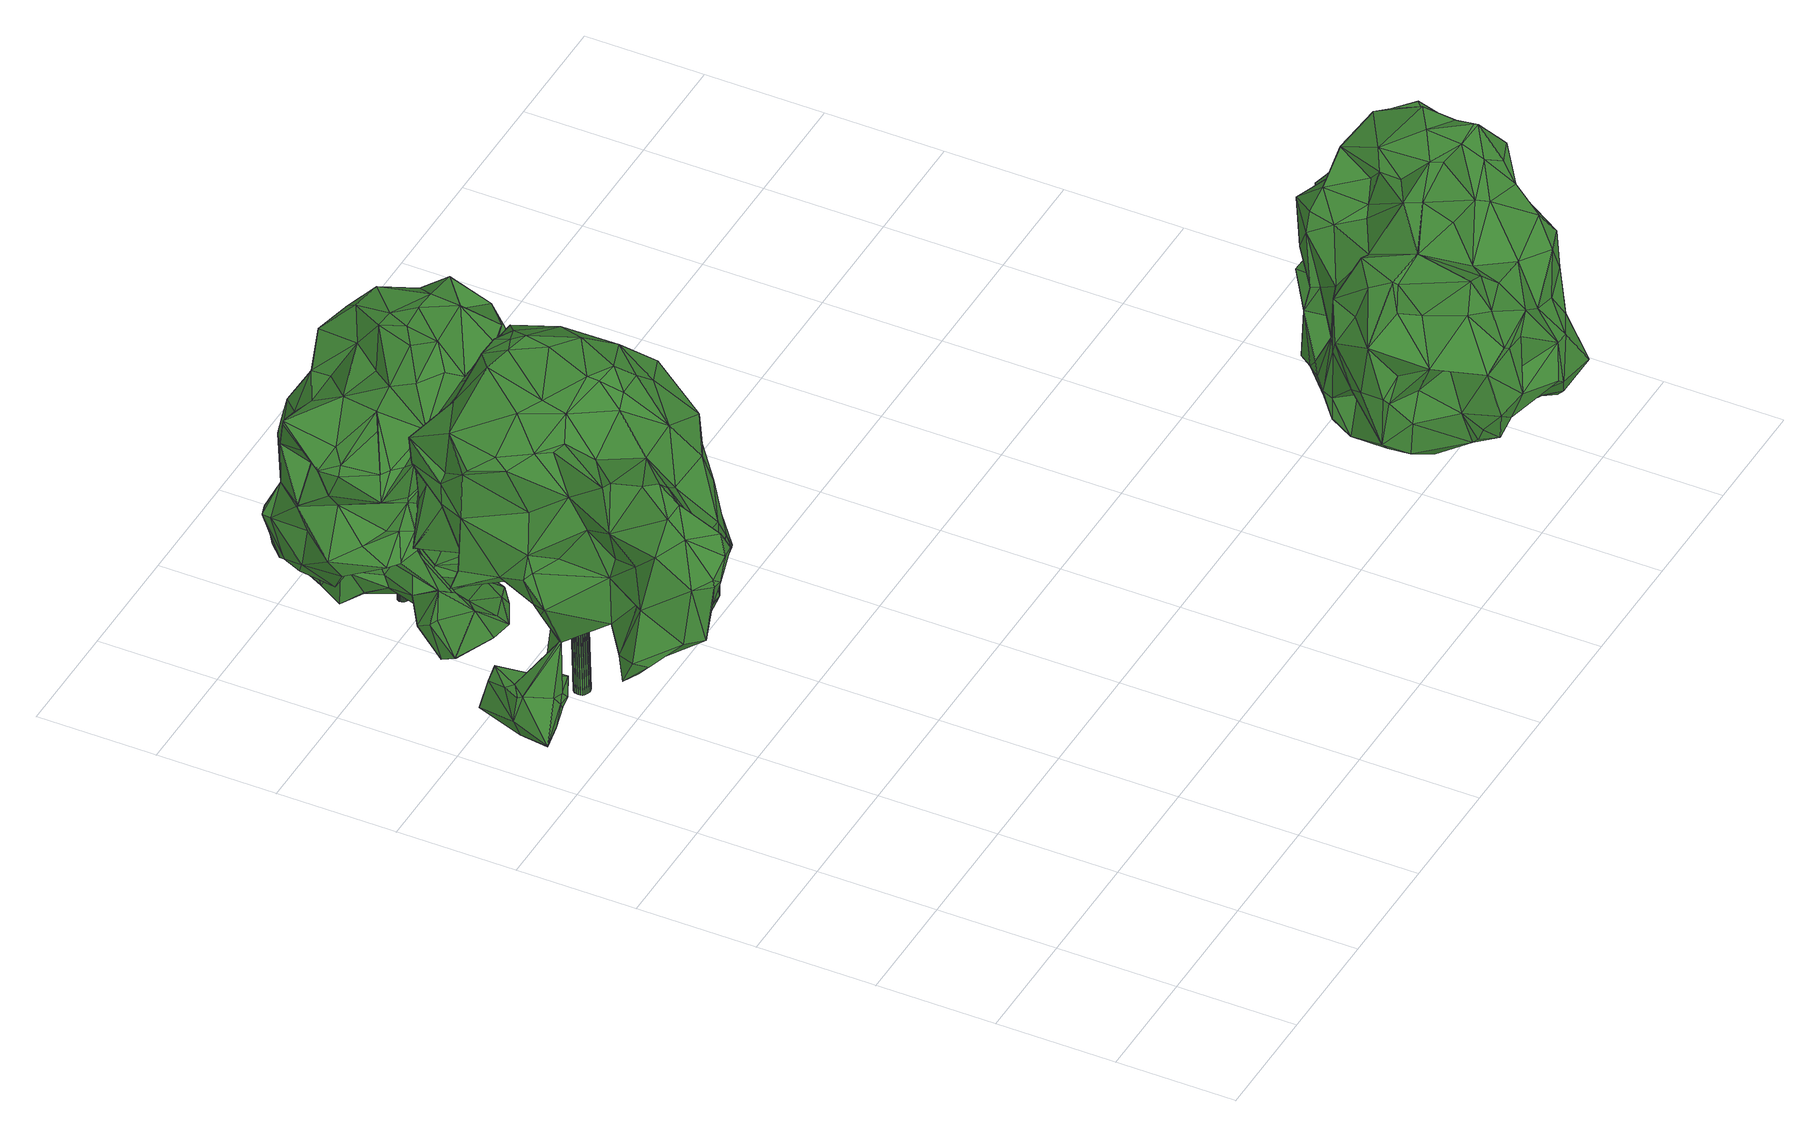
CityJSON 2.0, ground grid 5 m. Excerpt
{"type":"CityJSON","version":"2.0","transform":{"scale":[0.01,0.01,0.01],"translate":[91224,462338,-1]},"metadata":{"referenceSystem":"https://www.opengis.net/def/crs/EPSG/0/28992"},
"CityObjects":{
"tree1":{"type":"SolitaryVegetationObject","attributes":{"gtid":62,"crown_width_m":12.07,"crown_median_z":7.09,"trunk_H_m":7.8,"trunk_DBH_m":0.652,"trunk_radius_m":0.326,"trunk_base_height_m":-0.71,"original_gtid":"62"},"geometry":[{"type":"Solid","lod":"3","boundaries":[[[[0,1,2]],[[2,3,0]],[[4,5,6]],[[6,1,7]],[[8,9,10]],[[4,11,5]],[[12,5,11]],[[13,14,15]],[[16,17,18]],[[19,20,21]],[[22,23,24]],[[25,26,27]],[[28,29,19]],[[30,31,32]],[[33,34,35]],[[36,37,38]],[[39,40,41]],[[42,43,44]],[[45,36,46]],[[47,48,27]],[[49,47,27]],[[50,51,52]],[[53,54,55]],[[56,57,58]],[[56,59,57]],[[60,61,44]],[[36,45,62]],[[63,64,65]],[[66,67,68]],[[66,69,67]],[[70,71,72]],[[40,73,27]],[[55,74,75]],[[39,73,40]],[[5,76,6]],[[46,36,38]],[[38,17,46]],[[38,37,17]],[[4,77,78]],[[79,80,81]],[[20,82,83]],[[20,84,82]],[[85,15,86]],[[14,86,15]],[[27,48,40]],[[35,87,33]],[[88,87,35]],[[55,89,53]],[[66,90,91]],[[92,54,53]],[[93,94,95]],[[75,74,96]],[[97,98,99]],[[12,76,5]],[[85,76,12]],[[100,101,102]],[[103,73,39]],[[104,53,89]],[[105,106,103]],[[2,107,3]],[[57,108,43]],[[109,110,111]],[[80,112,81]],[[113,28,19]],[[114,28,113]],[[115,91,90]],[[116,42,23]],[[12,117,15]],[[118,119,81]],[[117,79,119]],[[79,81,119]],[[120,77,121]],[[122,123,94]],[[115,124,91]],[[62,125,36]],[[126,127,128]],[[30,126,129]],[[50,9,8]],[[130,9,50]],[[131,132,133]],[[131,133,134]],[[27,26,49]],[[45,49,26]],[[135,29,28]],[[0,136,64]],[[65,64,136]],[[137,20,138]],[[137,138,134]],[[139,2,1]],[[68,67,140]],[[141,142,94]],[[99,54,92]],[[85,12,15]],[[143,144,145]],[[117,119,13]],[[134,146,147]],[[148,149,84]],[[15,117,13]],[[120,150,151]],[[120,151,152]],[[66,91,69]],[[153,54,99]],[[117,154,79]],[[119,155,13]],[[66,68,156]],[[18,23,22]],[[16,18,22]],[[16,22,157]],[[158,157,22]],[[11,159,12]],[[117,12,159]],[[128,154,160]],[[140,161,155]],[[119,118,155]],[[18,37,34]],[[122,93,162]],[[54,122,162]],[[44,43,60]],[[65,25,73]],[[110,61,60]],[[27,73,25]],[[63,163,1]],[[164,56,29]],[[41,165,39]],[[67,69,166]],[[29,56,167]],[[39,165,103]],[[168,147,169]],[[40,48,41]],[[6,170,4]],[[89,55,75]],[[171,172,95]],[[173,83,82]],[[104,89,174]],[[100,174,89]],[[102,101,97]],[[175,123,176]],[[177,59,56]],[[129,31,30]],[[52,51,178]],[[142,98,101]],[[28,31,135]],[[165,179,103]],[[100,89,180]],[[89,75,180]],[[129,181,31]],[[182,31,181]],[[102,174,100]],[[29,135,183]],[[35,184,26]],[[62,26,184]],[[154,80,79]],[[126,185,129]],[[101,98,97]],[[50,10,51]],[[177,56,182]],[[171,180,172]],[[186,95,172]],[[153,99,187]],[[101,100,171]],[[101,171,142]],[[142,171,95]],[[153,94,123]],[[80,127,126]],[[10,50,8]],[[180,75,186]],[[186,172,180]],[[100,180,171]],[[46,49,45]],[[48,157,41]],[[188,189,114]],[[190,191,175]],[[174,102,92]],[[145,192,156]],[[111,170,109]],[[121,170,111]],[[4,170,121]],[[44,61,110]],[[65,136,25]],[[109,193,24]],[[95,186,96]],[[72,43,108]],[[72,108,70]],[[52,194,50]],[[33,194,52]],[[134,195,137]],[[48,47,157]],[[2,196,107]],[[196,197,86]],[[196,139,197]],[[126,189,80]],[[95,94,142]],[[49,46,17]],[[50,194,198]],[[50,198,130]],[[33,176,122]],[[14,166,86]],[[141,153,187]],[[28,32,31]],[[192,130,199]],[[86,197,85]],[[51,200,201]],[[202,4,78]],[[203,181,185]],[[129,185,181]],[[34,122,191]],[[131,134,204]],[[64,1,0]],[[99,92,97]],[[174,92,104]],[[130,205,199]],[[93,122,94]],[[93,95,96]],[[186,75,96]],[[206,207,148]],[[105,7,163]],[[49,17,47]],[[111,208,121]],[[81,209,118]],[[210,114,32]],[[210,32,28]],[[4,202,11]],[[211,199,66]],[[72,71,150]],[[191,116,34]],[[57,59,70]],[[138,20,146]],[[138,146,134]],[[74,162,96]],[[70,108,57]],[[97,92,102]],[[134,133,195]],[[141,187,142]],[[198,205,130]],[[6,212,139]],[[1,6,139]],[[22,24,193]],[[109,22,193]],[[34,125,62]],[[34,37,125]],[[198,213,214]],[[136,214,213]],[[188,80,189]],[[215,107,124]],[[124,107,196]],[[144,216,217]],[[152,218,120]],[[202,120,218]],[[145,144,168]],[[219,60,72]],[[214,136,3]],[[43,72,60]],[[76,212,6]],[[176,123,122]],[[94,153,141]],[[197,212,85]],[[214,115,205]],[[214,205,198]],[[196,166,69]],[[30,189,126]],[[169,145,168]],[[122,34,33]],[[142,187,98]],[[11,220,159]],[[31,183,135]],[[110,208,111]],[[110,60,208]],[[203,182,181]],[[214,124,115]],[[140,118,209]],[[220,11,202]],[[215,124,214]],[[215,214,3]],[[91,124,69]],[[136,0,3]],[[109,170,7]],[[168,134,147]],[[68,140,209]],[[69,124,196]],[[52,176,33]],[[98,187,99]],[[6,7,170]],[[112,209,81]],[[23,42,24]],[[202,78,120]],[[29,183,182]],[[29,182,164]],[[216,221,188]],[[121,77,4]],[[216,188,114]],[[63,1,64]],[[222,173,82]],[[148,207,149]],[[222,175,173]],[[221,223,112]],[[223,224,112]],[[225,190,58]],[[35,226,213]],[[73,103,106]],[[177,203,152]],[[173,175,178]],[[178,83,173]],[[86,166,196]],[[56,148,167]],[[3,107,215]],[[20,227,146]],[[26,62,45]],[[31,182,183]],[[164,182,56]],[[120,228,150]],[[219,150,228]],[[219,72,150]],[[120,121,228]],[[191,122,175]],[[213,226,136]],[[70,59,71]],[[177,71,59]],[[163,63,106]],[[60,219,208]],[[34,184,35]],[[228,121,208]],[[228,208,219]],[[52,175,176]],[[178,175,52]],[[145,169,192]],[[127,154,128]],[[18,17,37]],[[229,149,207]],[[83,227,20]],[[34,62,184]],[[154,127,80]],[[130,147,9]],[[169,147,130]],[[120,78,77]],[[113,132,216]],[[113,216,114]],[[167,148,84]],[[112,188,221]],[[163,7,1]],[[126,128,185]],[[220,185,128]],[[197,139,212]],[[96,162,93]],[[54,162,55]],[[139,196,2]],[[76,85,212]],[[230,231,232]],[[177,182,203]],[[231,43,232]],[[112,80,188]],[[191,190,225]],[[146,201,147]],[[16,157,47]],[[165,41,157]],[[158,165,157]],[[227,201,146]],[[83,201,227]],[[10,9,201]],[[9,147,201]],[[105,22,109]],[[105,109,7]],[[105,103,179]],[[113,195,133]],[[66,199,90]],[[113,133,132]],[[203,185,152]],[[220,152,185]],[[43,42,232]],[[233,234,229]],[[192,199,211]],[[225,58,231]],[[88,198,87]],[[152,151,177]],[[92,53,104]],[[175,233,190]],[[125,37,36]],[[57,43,231]],[[84,20,235]],[[105,158,22]],[[179,158,105]],[[165,158,179]],[[44,24,42]],[[19,235,20]],[[29,235,19]],[[57,231,58]],[[109,24,110]],[[220,218,152]],[[202,218,220]],[[189,30,32]],[[189,32,114]],[[23,236,116]],[[194,33,87]],[[194,87,198]],[[23,18,236]],[[140,67,161]],[[84,235,167]],[[29,167,235]],[[10,201,200]],[[224,209,112]],[[44,110,24]],[[90,199,115]],[[205,115,199]],[[154,117,160]],[[159,160,117]],[[68,209,224]],[[222,229,234]],[[55,162,74]],[[168,144,204]],[[168,204,134]],[[51,10,200]],[[63,65,106]],[[230,191,231]],[[191,225,231]],[[159,220,160]],[[128,160,220]],[[206,56,58]],[[58,190,206]],[[190,233,206]],[[222,149,229]],[[82,149,222]],[[175,234,233]],[[206,148,56]],[[233,229,207]],[[233,207,206]],[[234,175,222]],[[25,237,26]],[[136,237,25]],[[84,149,82]],[[26,237,35]],[[83,51,201]],[[83,178,51]],[[88,213,198]],[[88,35,213]],[[192,169,130]],[[34,116,236]],[[34,236,18]],[[118,140,155]],[[216,132,217]],[[19,21,113]],[[177,151,71]],[[211,156,192]],[[211,66,156]],[[150,71,151]],[[153,123,54]],[[175,54,123]],[[175,122,54]],[[144,143,216]],[[221,216,143]],[[143,223,221]],[[238,223,143]],[[156,223,238]],[[143,145,238]],[[145,156,238]],[[20,137,21]],[[156,68,223]],[[223,68,224]],[[35,237,226]],[[136,226,237]],[[230,232,191]],[[116,191,232]],[[116,232,42]],[[163,106,105]],[[73,106,65]],[[210,28,114]],[[16,47,17]],[[113,21,195]],[[195,21,137]],[[204,144,217]],[[131,204,217]],[[131,217,132]],[[13,161,14]],[[14,161,166]],[[67,166,161]],[[161,13,155]],[[239,240,241]],[[239,241,242]],[[242,241,243]],[[242,243,244]],[[241,240,245]],[[241,245,243]],[[243,245,246]],[[243,246,244]],[[245,240,247]],[[245,247,246]],[[246,247,248]],[[246,248,244]],[[247,240,249]],[[247,249,248]],[[248,249,250]],[[248,250,244]],[[249,240,251]],[[249,251,250]],[[250,251,252]],[[250,252,244]],[[251,240,253]],[[251,253,252]],[[252,253,254]],[[252,254,244]],[[253,240,255]],[[253,255,254]],[[254,255,256]],[[254,256,244]],[[255,240,257]],[[255,257,256]],[[256,257,258]],[[256,258,244]],[[257,240,259]],[[257,259,258]],[[258,259,260]],[[258,260,244]],[[259,240,261]],[[259,261,260]],[[260,261,262]],[[260,262,244]],[[261,240,263]],[[261,263,262]],[[262,263,264]],[[262,264,244]],[[263,240,265]],[[263,265,264]],[[264,265,266]],[[264,266,244]],[[265,240,267]],[[265,267,266]],[[266,267,268]],[[266,268,244]],[[267,240,269]],[[267,269,268]],[[268,269,270]],[[268,270,244]],[[269,240,271]],[[269,271,270]],[[270,271,272]],[[270,272,244]],[[271,240,273]],[[271,273,272]],[[272,273,274]],[[272,274,244]],[[273,240,275]],[[273,275,274]],[[274,275,276]],[[274,276,244]],[[275,240,277]],[[275,277,276]],[[276,277,278]],[[276,278,244]],[[277,240,279]],[[277,279,278]],[[278,279,280]],[[278,280,244]],[[279,240,281]],[[279,281,280]],[[280,281,282]],[[280,282,244]],[[281,240,283]],[[281,283,282]],[[282,283,284]],[[282,284,244]],[[283,240,285]],[[283,285,284]],[[284,285,286]],[[284,286,244]],[[285,240,287]],[[285,287,286]],[[286,287,288]],[[286,288,244]],[[287,240,239]],[[287,239,288]],[[288,239,242]],[[288,242,244]]]]}]},
"tree2":{"type":"SolitaryVegetationObject","attributes":{"gtid":65,"crown_width_m":10.38,"crown_median_z":4.52,"trunk_H_m":5.43,"trunk_DBH_m":0.428,"trunk_radius_m":0.214,"trunk_base_height_m":-0.91,"original_gtid":"65"},"geometry":[{"type":"Solid","lod":"3","boundaries":[[[[289,290,291]],[[292,293,294]],[[295,296,297]],[[298,299,300]],[[301,302,303]],[[304,305,306]],[[307,308,309]],[[310,311,312]],[[309,308,313]],[[314,315,316]],[[317,318,319]],[[320,318,317]],[[321,299,319]],[[298,319,299]],[[322,323,324]],[[325,326,327]],[[328,327,326]],[[329,311,310]],[[330,331,332]],[[333,334,335]],[[336,289,291]],[[337,295,297]],[[329,310,338]],[[339,340,341]],[[310,341,340]],[[325,327,339]],[[342,343,344]],[[293,345,346]],[[347,348,349]],[[350,299,344]],[[351,352,353]],[[354,355,356]],[[357,358,359]],[[360,361,362]],[[336,330,363]],[[289,353,290]],[[339,341,325]],[[302,364,303]],[[331,365,366]],[[367,368,369]],[[370,371,312]],[[372,373,368]],[[374,375,376]],[[377,378,379]],[[380,381,382]],[[383,384,385]],[[363,289,336]],[[386,387,314]],[[309,313,388]],[[322,389,390]],[[391,303,392]],[[393,394,395]],[[396,397,394]],[[396,394,393]],[[316,386,314]],[[328,354,356]],[[398,399,400]],[[384,401,385]],[[355,402,356]],[[403,404,405]],[[406,407,408]],[[311,370,312]],[[409,306,305]],[[338,370,329]],[[410,370,338]],[[411,412,413]],[[321,414,342]],[[415,416,417]],[[418,402,419]],[[420,410,338]],[[420,338,421]],[[422,421,338]],[[423,424,393]],[[425,303,364]],[[354,328,326]],[[315,426,292]],[[427,428,294]],[[400,399,429]],[[399,373,429]],[[430,431,432]],[[433,394,434]],[[418,435,436]],[[384,431,437]],[[438,431,384]],[[384,437,439]],[[437,440,439]],[[329,370,311]],[[324,441,339]],[[442,432,443]],[[404,444,445]],[[446,307,309]],[[324,389,322]],[[314,447,315]],[[343,386,344]],[[344,386,316]],[[448,449,450]],[[342,344,299]],[[342,299,321]],[[339,327,324]],[[444,360,451]],[[410,452,453]],[[454,455,456]],[[453,337,297]],[[300,457,298]],[[360,362,451]],[[458,459,460]],[[461,398,400]],[[461,296,398]],[[296,453,297]],[[296,461,453]],[[462,463,464]],[[462,464,465]],[[319,466,321]],[[467,300,350]],[[316,315,467]],[[468,304,390]],[[469,470,435]],[[467,350,316]],[[316,350,344]],[[315,292,457]],[[315,457,300]],[[315,300,467]],[[418,419,435]],[[420,452,410]],[[350,300,299]],[[471,472,473]],[[396,474,434]],[[405,475,403]],[[426,315,447]],[[476,308,307]],[[406,477,374]],[[421,478,420]],[[376,478,421]],[[405,476,475]],[[479,480,473]],[[476,405,404]],[[481,482,483]],[[449,484,485]],[[403,475,304]],[[403,304,361]],[[468,361,304]],[[468,362,361]],[[328,362,468]],[[356,362,328]],[[486,487,481]],[[403,361,360]],[[444,403,360]],[[445,444,451]],[[403,444,404]],[[451,362,356]],[[414,466,488]],[[351,425,352]],[[489,352,425]],[[490,303,391]],[[445,491,476]],[[445,476,404]],[[313,492,388]],[[303,464,392]],[[476,491,308]],[[391,392,493]],[[493,392,357]],[[436,494,418]],[[492,495,388]],[[494,495,492]],[[436,495,494]],[[436,496,495]],[[471,480,437]],[[408,497,406]],[[398,498,399]],[[399,499,500]],[[434,500,499]],[[435,470,436]],[[469,493,470]],[[460,296,295]],[[459,296,460]],[[423,385,501]],[[294,317,298]],[[428,317,294]],[[457,294,298]],[[457,292,294]],[[298,317,319]],[[502,485,503]],[[476,307,446]],[[450,459,504]],[[318,505,466]],[[458,504,459]],[[426,293,292]],[[428,427,320]],[[428,320,317]],[[484,449,448]],[[506,500,474]],[[475,335,334]],[[417,507,508]],[[509,508,507]],[[509,507,417]],[[510,511,366]],[[309,388,512]],[[423,513,514]],[[323,481,487]],[[481,483,486]],[[474,500,434]],[[430,437,431]],[[301,515,302]],[[291,479,336]],[[486,376,421]],[[466,319,318]],[[516,413,515]],[[516,411,413]],[[396,434,397]],[[394,502,395]],[[434,394,397]],[[406,483,407]],[[482,407,483]],[[514,377,379]],[[514,379,517]],[[447,387,366]],[[518,338,519]],[[337,453,452]],[[520,521,477]],[[438,522,431]],[[477,521,374]],[[417,416,523]],[[524,523,416]],[[525,430,432]],[[525,432,509]],[[408,333,508]],[[330,526,363]],[[450,504,448]],[[353,289,465]],[[353,465,351]],[[502,454,527]],[[503,454,502]],[[409,408,407]],[[407,482,409]],[[462,512,463]],[[462,528,512]],[[529,500,506]],[[448,345,484]],[[469,412,411]],[[323,441,324]],[[461,410,453]],[[521,442,530]],[[504,531,448]],[[505,532,440]],[[383,385,423]],[[501,424,423]],[[396,506,474]],[[501,506,396]],[[290,533,534]],[[364,535,489]],[[373,536,429]],[[388,495,512]],[[479,473,331]],[[527,454,456]],[[527,456,377]],[[364,537,535]],[[446,416,415]],[[538,456,455]],[[518,519,441]],[[461,400,370]],[[460,539,458]],[[461,370,410]],[[426,447,538]],[[374,376,406]],[[341,413,412]],[[341,412,540]],[[330,332,541]],[[306,409,322]],[[482,322,409]],[[534,379,538]],[[378,538,379]],[[490,301,303]],[[490,515,301]],[[490,516,515]],[[482,481,323]],[[482,323,322]],[[396,424,501]],[[483,406,376]],[[483,376,486]],[[355,412,469]],[[484,293,503]],[[505,318,320]],[[409,305,334]],[[465,464,351]],[[352,533,353]],[[399,433,499]],[[366,365,510]],[[537,542,535]],[[501,385,401]],[[380,382,543]],[[304,475,305]],[[334,305,475]],[[544,543,382]],[[364,489,425]],[[381,536,545]],[[382,381,545]],[[546,534,547]],[[462,363,528]],[[473,365,331]],[[436,470,496]],[[548,549,416]],[[524,416,549]],[[550,462,465]],[[517,533,514]],[[551,354,325]],[[538,455,426]],[[550,465,289]],[[324,327,389]],[[429,536,381]],[[515,552,302]],[[363,526,528]],[[534,533,517]],[[510,332,387]],[[290,353,533]],[[479,291,534]],[[553,554,505]],[[555,556,440]],[[367,556,555]],[[314,387,447]],[[393,424,396]],[[334,333,408]],[[408,409,334]],[[290,534,291]],[[321,466,414]],[[455,293,426]],[[455,503,293]],[[294,293,427]],[[302,544,364]],[[522,438,349]],[[372,522,349]],[[394,485,502]],[[433,399,557]],[[503,485,484]],[[347,349,384]],[[519,310,340]],[[519,340,441]],[[524,365,472]],[[510,365,524]],[[391,493,490]],[[356,402,451]],[[511,510,387]],[[511,387,342]],[[336,331,330]],[[342,387,343]],[[375,374,558]],[[395,513,393]],[[423,393,513]],[[357,359,496]],[[293,346,427]],[[325,540,551]],[[433,485,394]],[[449,485,433]],[[463,359,358]],[[512,359,463]],[[303,425,464]],[[475,476,335]],[[339,441,340]],[[476,415,335]],[[386,343,387]],[[384,349,438]],[[441,422,518]],[[338,518,422]],[[392,464,357]],[[494,491,418]],[[559,366,511]],[[373,545,536]],[[352,489,560]],[[522,368,367]],[[417,335,415]],[[417,333,335]],[[515,312,371]],[[486,421,487]],[[422,487,421]],[[561,313,491]],[[561,492,313]],[[418,491,445]],[[376,375,478]],[[420,478,375]],[[553,440,437]],[[505,440,553]],[[451,562,445]],[[418,445,562]],[[308,491,313]],[[417,523,509]],[[541,526,330]],[[369,373,399]],[[422,441,487]],[[563,383,537]],[[538,547,534]],[[399,498,557]],[[549,309,564]],[[455,454,503]],[[373,372,545]],[[555,440,532]],[[447,547,538]],[[437,547,447]],[[546,547,437]],[[439,401,384]],[[511,554,559]],[[553,437,554]],[[437,447,554]],[[401,506,501]],[[398,557,498]],[[469,411,493]],[[348,347,383]],[[384,383,347]],[[380,565,381]],[[494,492,491]],[[561,491,492]],[[371,565,515]],[[515,565,552]],[[380,552,565]],[[508,520,497]],[[508,497,408]],[[516,490,493]],[[411,516,493]],[[406,497,477]],[[520,477,497]],[[545,563,382]],[[545,348,563]],[[476,446,415]],[[364,544,537]],[[563,537,382]],[[537,544,382]],[[566,420,375]],[[540,412,551]],[[323,487,441]],[[524,567,510]],[[509,432,442]],[[354,326,325]],[[419,402,469]],[[355,469,402]],[[419,469,435]],[[484,345,293]],[[452,539,337]],[[337,539,295]],[[460,295,539]],[[420,539,452]],[[420,458,539]],[[566,458,420]],[[447,366,554]],[[534,480,479]],[[401,529,506]],[[309,549,548]],[[446,309,548]],[[525,471,430]],[[437,430,471]],[[383,542,537]],[[560,542,514]],[[423,542,383]],[[471,525,472]],[[399,500,369]],[[352,560,533]],[[514,533,560]],[[560,489,535]],[[528,309,512]],[[528,564,309]],[[549,564,528]],[[502,527,395]],[[378,377,456]],[[378,456,538]],[[568,528,526]],[[568,526,541]],[[367,569,522]],[[563,348,383]],[[310,312,570]],[[310,570,341]],[[341,570,413]],[[515,413,570]],[[515,570,312]],[[433,557,449]],[[332,510,567]],[[541,332,567]],[[346,531,555]],[[427,346,571]],[[532,571,555]],[[346,555,571]],[[348,372,349]],[[320,571,505]],[[427,571,320]],[[333,417,508]],[[505,571,532]],[[520,508,509]],[[372,368,522]],[[554,366,559]],[[425,351,464]],[[357,464,463]],[[357,463,358]],[[567,549,541]],[[568,549,528]],[[541,549,568]],[[328,572,327]],[[569,367,530]],[[558,530,367]],[[535,542,560]],[[567,524,549]],[[521,530,558]],[[550,363,462]],[[513,395,573]],[[513,573,514]],[[550,289,363]],[[534,517,379]],[[529,369,500]],[[496,470,357]],[[493,357,470]],[[529,556,367]],[[401,439,556]],[[529,401,556]],[[380,543,552]],[[302,552,544]],[[543,544,552]],[[509,442,520]],[[521,520,442]],[[514,542,423]],[[511,488,554]],[[548,416,446]],[[402,418,562]],[[402,562,451]],[[370,574,371]],[[545,372,348]],[[429,371,574]],[[429,574,400]],[[370,400,574]],[[346,345,531]],[[480,546,437]],[[575,443,432]],[[496,359,495]],[[512,495,359]],[[377,573,527]],[[395,527,573]],[[514,573,377]],[[472,365,473]],[[534,546,480]],[[440,556,439]],[[521,558,374]],[[458,558,504]],[[367,504,558]],[[369,368,373]],[[531,367,555]],[[367,531,504]],[[566,558,458]],[[375,558,566]],[[310,519,338]],[[325,341,540]],[[459,557,296]],[[450,557,459]],[[450,449,557]],[[398,296,557]],[[468,390,572]],[[468,572,328]],[[434,499,433]],[[429,565,371]],[[381,565,429]],[[525,523,472]],[[509,523,525]],[[472,523,524]],[[480,471,473]],[[389,327,572]],[[389,572,390]],[[304,576,390]],[[322,576,306]],[[304,306,576]],[[390,576,322]],[[575,432,431]],[[431,522,575]],[[505,488,466]],[[554,488,505]],[[529,577,369]],[[367,369,577]],[[367,577,529]],[[354,412,355]],[[551,412,354]],[[531,345,448]],[[479,331,336]],[[366,387,331]],[[332,331,387]],[[342,488,511]],[[342,414,488]],[[522,443,575]],[[522,569,443]],[[530,442,443]],[[530,443,569]],[[578,579,580]],[[578,580,581]],[[581,580,582]],[[581,582,583]],[[580,579,584]],[[580,584,582]],[[582,584,585]],[[582,585,583]],[[584,579,586]],[[584,586,585]],[[585,586,587]],[[585,587,583]],[[586,579,588]],[[586,588,587]],[[587,588,589]],[[587,589,583]],[[588,579,590]],[[588,590,589]],[[589,590,591]],[[589,591,583]],[[590,579,592]],[[590,592,591]],[[591,592,593]],[[591,593,583]],[[592,579,594]],[[592,594,593]],[[593,594,595]],[[593,595,583]],[[594,579,596]],[[594,596,595]],[[595,596,597]],[[595,597,583]],[[596,579,598]],[[596,598,597]],[[597,598,599]],[[597,599,583]],[[598,579,600]],[[598,600,599]],[[599,600,601]],[[599,601,583]],[[600,579,602]],[[600,602,601]],[[601,602,603]],[[601,603,583]],[[602,579,604]],[[602,604,603]],[[603,604,605]],[[603,605,583]],[[604,579,606]],[[604,606,605]],[[605,606,607]],[[605,607,583]],[[606,579,608]],[[606,608,607]],[[607,608,609]],[[607,609,583]],[[608,579,610]],[[608,610,609]],[[609,610,611]],[[609,611,583]],[[610,579,612]],[[610,612,611]],[[611,612,613]],[[611,613,583]],[[612,579,614]],[[612,614,613]],[[613,614,615]],[[613,615,583]],[[614,579,616]],[[614,616,615]],[[615,616,617]],[[615,617,583]],[[616,579,618]],[[616,618,617]],[[617,618,619]],[[617,619,583]],[[618,579,620]],[[618,620,619]],[[619,620,621]],[[619,621,583]],[[620,579,622]],[[620,622,621]],[[621,622,623]],[[621,623,583]],[[622,579,624]],[[622,624,623]],[[623,624,625]],[[623,625,583]],[[624,579,626]],[[624,626,625]],[[625,626,627]],[[625,627,583]],[[626,579,578]],[[626,578,627]],[[627,578,581]],[[627,581,583]]]]}]},
"tree3":{"type":"SolitaryVegetationObject","attributes":{"gtid":71,"crown_width_m":11.41,"crown_median_z":5.36,"trunk_H_m":5.64,"trunk_DBH_m":0.488,"trunk_radius_m":0.244,"trunk_base_height_m":-0.28,"original_gtid":"72"},"geometry":[{"type":"Solid","lod":"3","boundaries":[[[[628,629,630]],[[631,632,633]],[[634,635,636]],[[637,638,639]],[[640,641,642]],[[642,643,640]],[[644,645,646]],[[647,648,649]],[[650,651,652]],[[653,654,655]],[[656,655,654]],[[657,652,658]],[[659,660,661]],[[662,663,664]],[[662,664,665]],[[666,650,657]],[[652,657,650]],[[667,668,669]],[[670,651,650]],[[660,671,652]],[[631,672,673]],[[674,643,675]],[[676,677,678]],[[643,642,679]],[[680,681,673]],[[680,673,665]],[[682,683,679]],[[684,685,686]],[[687,648,655]],[[688,689,690]],[[691,692,693]],[[694,695,675]],[[696,697,698]],[[699,700,662]],[[701,688,702]],[[703,651,670]],[[703,704,651]],[[705,706,656]],[[661,631,681]],[[646,707,708]],[[709,633,710]],[[711,638,712]],[[711,712,713]],[[661,714,659]],[[715,716,717]],[[693,718,719]],[[693,719,720]],[[651,704,632]],[[651,632,652]],[[687,656,706]],[[653,655,721]],[[722,721,655]],[[634,636,723]],[[723,636,709]],[[664,663,680]],[[629,724,709]],[[725,708,726]],[[727,728,729]],[[712,730,713]],[[712,731,730]],[[732,733,734]],[[735,736,737]],[[720,738,739]],[[646,639,638]],[[725,639,646]],[[708,725,646]],[[669,740,741]],[[742,743,629]],[[633,632,710]],[[704,710,632]],[[712,744,731]],[[744,712,745]],[[638,745,712]],[[702,746,701]],[[747,748,749]],[[750,751,734]],[[752,734,751]],[[708,707,667]],[[753,754,727]],[[641,755,642]],[[716,756,757]],[[716,757,758]],[[759,732,760]],[[674,640,643]],[[709,761,762]],[[763,764,765]],[[637,745,638]],[[715,717,732]],[[698,766,767]],[[768,658,769]],[[770,771,772]],[[705,773,774]],[[641,640,674]],[[679,642,755]],[[679,755,682]],[[775,671,776]],[[713,634,738]],[[741,726,708]],[[741,708,669]],[[652,671,658]],[[724,629,628]],[[667,669,708]],[[777,700,731]],[[778,636,731]],[[628,779,724]],[[630,683,682]],[[780,781,782]],[[780,782,701]],[[783,784,785]],[[655,656,687]],[[786,787,788]],[[789,686,685]],[[790,686,789]],[[741,791,726]],[[726,791,792]],[[688,793,791]],[[748,702,690]],[[794,757,783]],[[772,783,757]],[[732,734,715]],[[684,795,685]],[[750,795,684]],[[717,760,732]],[[789,685,692]],[[669,668,740]],[[676,678,796]],[[653,797,705]],[[720,729,728]],[[798,751,684]],[[799,750,734]],[[683,800,743]],[[790,684,686]],[[790,798,684]],[[709,724,723]],[[650,801,670]],[[650,666,801]],[[637,802,721]],[[803,804,768]],[[799,805,806]],[[807,806,805]],[[718,806,807]],[[799,795,750]],[[808,685,795]],[[809,810,811]],[[810,803,811]],[[662,700,777]],[[714,812,659]],[[681,714,661]],[[646,638,711]],[[769,813,659]],[[775,813,769]],[[784,786,785]],[[784,814,786]],[[756,796,815]],[[666,657,816]],[[737,736,677]],[[662,665,699]],[[770,772,815]],[[710,704,742]],[[701,817,780]],[[781,780,758]],[[758,780,817]],[[767,771,818]],[[819,751,798]],[[703,742,704]],[[796,756,819]],[[676,796,819]],[[750,684,751]],[[676,819,798]],[[796,678,815]],[[678,770,815]],[[678,820,770]],[[718,808,806]],[[692,685,808]],[[814,649,648]],[[814,648,687]],[[667,727,754]],[[667,754,668]],[[663,821,680]],[[792,793,774]],[[791,793,792]],[[747,749,754]],[[634,779,739]],[[723,779,634]],[[822,823,805]],[[740,689,688]],[[734,733,799]],[[639,802,637]],[[767,772,771]],[[652,632,631]],[[652,631,660]],[[820,804,803]],[[824,804,820]],[[825,802,725]],[[809,811,812]],[[659,812,811]],[[655,648,826]],[[718,693,808]],[[806,795,799]],[[808,795,806]],[[662,826,663]],[[636,635,731]],[[730,731,635]],[[789,764,827]],[[820,678,824]],[[828,829,759]],[[675,643,679]],[[681,631,673]],[[769,658,775]],[[800,629,743]],[[646,645,707]],[[820,803,810]],[[738,830,713]],[[722,744,745]],[[678,831,824]],[[690,689,748]],[[714,697,812]],[[676,798,677]],[[737,677,827]],[[709,762,633]],[[674,675,641]],[[765,832,833]],[[792,834,726]],[[833,755,675]],[[641,675,755]],[[661,660,631]],[[735,666,816]],[[666,763,801]],[[722,655,826]],[[773,705,834]],[[773,834,792]],[[755,833,835]],[[781,758,794]],[[679,683,694]],[[630,629,800]],[[726,834,797]],[[663,826,648]],[[776,659,813]],[[832,835,833]],[[722,637,721]],[[722,745,637]],[[822,805,799]],[[709,636,761]],[[725,802,639]],[[723,724,779]],[[688,836,793]],[[837,765,764]],[[838,802,825]],[[838,721,802]],[[680,821,839]],[[644,646,840]],[[747,828,748]],[[737,827,764]],[[706,814,687]],[[649,814,698]],[[814,784,698]],[[692,808,693]],[[840,830,644]],[[753,807,754]],[[656,654,705]],[[740,748,689]],[[715,734,752]],[[653,721,838]],[[653,838,797]],[[797,838,726]],[[825,726,838]],[[720,728,738]],[[782,786,788]],[[755,835,682]],[[794,758,757]],[[713,840,711]],[[717,716,758]],[[701,836,688]],[[720,691,693]],[[691,789,692]],[[705,654,653]],[[786,782,781]],[[752,751,819]],[[665,762,841]],[[761,841,762]],[[753,718,807]],[[824,831,735]],[[737,764,763]],[[820,842,770]],[[690,702,688]],[[647,663,648]],[[701,782,774]],[[794,783,785]],[[781,785,786]],[[794,785,781]],[[783,772,767]],[[840,713,830]],[[631,762,672]],[[631,633,762]],[[701,746,817]],[[746,760,717]],[[717,843,746]],[[728,830,738]],[[756,844,819]],[[752,819,844]],[[711,840,646]],[[739,738,634]],[[845,665,841]],[[845,841,761]],[[691,764,789]],[[837,764,691]],[[772,757,815]],[[756,815,757]],[[774,793,836]],[[763,765,833]],[[742,703,743]],[[846,763,833]],[[753,719,718]],[[729,719,753]],[[710,742,709]],[[742,629,709]],[[777,847,722]],[[744,722,847]],[[765,837,832]],[[768,816,657]],[[713,635,634]],[[848,779,682]],[[739,779,848]],[[730,635,713]],[[675,679,694]],[[826,662,777]],[[644,830,728]],[[777,722,826]],[[768,769,803]],[[740,688,791]],[[740,791,741]],[[789,827,790]],[[659,776,660]],[[671,660,776]],[[747,829,828]],[[647,821,663]],[[809,818,810]],[[671,775,658]],[[783,766,784]],[[825,725,726]],[[733,822,799]],[[822,759,829]],[[797,834,705]],[[694,743,703]],[[630,682,628]],[[849,714,850]],[[849,850,649]],[[675,695,833]],[[846,833,695]],[[822,733,759]],[[733,732,759]],[[805,823,807]],[[807,823,754]],[[828,759,760]],[[746,828,760]],[[720,739,851]],[[720,851,691]],[[837,691,851]],[[682,851,739]],[[739,848,682]],[[748,828,702]],[[746,702,828]],[[754,749,668]],[[696,767,818]],[[696,698,767]],[[769,811,803]],[[740,749,748]],[[740,668,749]],[[770,842,771]],[[810,771,842]],[[784,766,698]],[[792,774,773]],[[812,818,809]],[[673,672,665]],[[820,810,842]],[[769,659,811]],[[731,744,847]],[[699,665,845]],[[683,743,694]],[[670,801,846]],[[846,801,763]],[[729,720,719]],[[831,677,736]],[[831,736,735]],[[703,695,694]],[[670,695,703]],[[670,846,695]],[[677,831,678]],[[649,698,697]],[[812,697,818]],[[818,697,696]],[[758,852,717]],[[817,852,758]],[[677,798,827]],[[790,827,798]],[[810,818,771]],[[682,837,851]],[[697,849,649]],[[839,850,681]],[[697,714,849]],[[746,852,817]],[[843,852,746]],[[717,852,843]],[[658,768,657]],[[681,850,714]],[[665,664,680]],[[814,706,787]],[[814,787,786]],[[630,800,683]],[[767,766,783]],[[824,816,768]],[[824,735,816]],[[731,847,777]],[[682,779,628]],[[672,762,665]],[[839,681,680]],[[727,645,728]],[[644,728,645]],[[707,645,667]],[[727,667,645]],[[778,845,761]],[[753,853,729]],[[727,729,853]],[[727,853,753]],[[804,824,768]],[[774,836,701]],[[839,821,850]],[[850,821,649]],[[649,821,647]],[[774,782,788]],[[837,835,832]],[[682,835,837]],[[775,776,813]],[[778,761,636]],[[787,854,788]],[[666,735,855]],[[763,855,735]],[[666,855,763]],[[735,737,763]],[[829,823,822]],[[754,823,747]],[[829,747,823]],[[716,844,756]],[[752,844,715]],[[716,715,844]],[[731,700,778]],[[700,845,778]],[[699,845,700]],[[787,706,854]],[[705,854,706]],[[774,854,705]],[[788,854,774]],[[856,857,858]],[[856,858,859]],[[859,858,860]],[[859,860,861]],[[858,857,862]],[[858,862,860]],[[860,862,863]],[[860,863,861]],[[862,857,864]],[[862,864,863]],[[863,864,865]],[[863,865,861]],[[864,857,866]],[[864,866,865]],[[865,866,867]],[[865,867,861]],[[866,857,868]],[[866,868,867]],[[867,868,869]],[[867,869,861]],[[868,857,870]],[[868,870,869]],[[869,870,871]],[[869,871,861]],[[870,857,872]],[[870,872,871]],[[871,872,873]],[[871,873,861]],[[872,857,874]],[[872,874,873]],[[873,874,875]],[[873,875,861]],[[874,857,876]],[[874,876,875]],[[875,876,877]],[[875,877,861]],[[876,857,878]],[[876,878,877]],[[877,878,879]],[[877,879,861]],[[878,857,880]],[[878,880,879]],[[879,880,881]],[[879,881,861]],[[880,857,882]],[[880,882,881]],[[881,882,883]],[[881,883,861]],[[882,857,884]],[[882,884,883]],[[883,884,885]],[[883,885,861]],[[884,857,886]],[[884,886,885]],[[885,886,887]],[[885,887,861]],[[886,857,888]],[[886,888,887]],[[887,888,889]],[[887,889,861]],[[888,857,890]],[[888,890,889]],[[889,890,891]],[[889,891,861]],[[890,857,892]],[[890,892,891]],[[891,892,893]],[[891,893,861]],[[892,857,894]],[[892,894,893]],[[893,894,895]],[[893,895,861]],[[894,857,896]],[[894,896,895]],[[895,896,897]],[[895,897,861]],[[896,857,898]],[[896,898,897]],[[897,898,899]],[[897,899,861]],[[898,857,900]],[[898,900,899]],[[899,900,901]],[[899,901,861]],[[900,857,902]],[[900,902,901]],[[901,902,903]],[[901,903,861]],[[902,857,904]],[[902,904,903]],[[903,904,905]],[[903,905,861]],[[904,857,856]],[[904,856,905]],[[905,856,859]],[[905,859,861]]]]}]}
},
"vertices":[
[264,2493,1311],[499,2464,1275],[427,2638,1253],[256,2524,1285],[975,2485,1133],[876,2625,1312],[715,2479,1267],[562,2375,1120],[114,3087,699],[158,3075,756],[119,3087,697],[1034,2689,1269],[889,2775,1420],[673,3053,1519],[666,2954,1504],[789,2883,1488],[234,2107,759],[126,2216,675],[349,2235,736],[677,3269,766],[490,3109,710],[584,3268,765],[440,2129,780],[518,2310,632],[673,2273,707],[132,2240,1144],[88,2279,910],[138,2092,1036],[861,3322,605],[791,3193,620],[1050,3272,816],[1057,3220,681],[931,3286,759],[119,2694,734],[260,2489,643],[256,2494,864],[37,2328,589],[101,2279,615],[73,2280,615],[274,2022,1129],[189,2027,1073],[226,2015,1042],[586,2338,596],[713,2444,539],[727,2260,661],[18,2276,705],[45,2224,687],[181,2054,780],[186,2023,1042],[110,2111,792],[153,2899,792],[182,2860,772],[186,2777,686],[390,2782,210],[214,2745,331],[348,2713,247],[799,2935,662],[836,2690,633],[753,2732,652],[951,2801,676],[827,2272,690],[798,2260,704],[86,2367,664],[317,2319,1334],[286,2374,1326],[209,2227,1277],[272,3170,1296],[469,3112,1492],[424,3230,1317],[373,2941,1404],[998,2678,633],[1000,2677,637],[880,2498,670],[201,2151,1212],[251,2667,234],[234,2678,192],[784,2649,1394],[983,2518,1012],[988,2564,1042],[884,3226,1352],[908,3324,1166],[785,3258,1315],[509,2927,597],[400,2939,701],[539,2947,629],[713,2708,1470],[616,2770,1468],[162,2766,854],[281,2718,856],[314,2793,143],[198,3058,1211],[247,2967,1274],[299,2928,205],[150,2674,298],[76,2765,326],[60,2653,140],[191,2665,243],[220,2984,173],[158,2951,274],[193,2940,326],[269,2814,109],[149,2983,141],[246,2976,151],[337,2072,1172],[379,2812,183],[433,2184,1052],[306,2229,1276],[377,2743,1328],[875,2650,636],[604,2217,983],[762,2264,788],[815,2343,983],[638,3342,1201],[643,3339,771],[817,3351,856],[233,2914,1237],[524,2343,613],[891,3020,1416],[657,3178,1468],[728,3133,1474],[936,2640,941],[973,2472,996],[220,2678,514],[220,2683,516],[310,2835,1294],[72,2344,615],[1071,3260,1095],[1063,3254,1110],[1039,3070,1098],[1141,3187,894],[194,3084,978],[441,3381,784],[507,3434,833],[446,3393,717],[286,3328,677],[855,3281,583],[183,2459,1141],[385,3329,660],[366,3234,844],[601,2626,1368],[581,3191,1448],[70,2784,318],[67,2800,202],[415,3337,1107],[379,3376,991],[324,3353,1049],[219,3087,795],[215,3091,794],[597,2891,537],[577,2893,466],[961,2648,723],[1031,2812,826],[1063,2833,868],[130,2826,324],[971,3162,1243],[645,3106,1499],[312,3359,1178],[285,2080,862],[286,2084,865],[935,2835,1299],[923,2993,1236],[586,3084,1500],[220,2673,271],[375,2310,1278],[799,2938,667],[369,2047,1092],[445,2870,1439],[757,2990,696],[342,3229,879],[227,3182,988],[788,2378,1105],[107,2792,111],[63,2654,137],[489,2863,532],[319,2897,156],[298,2755,552],[174,2740,656],[988,2850,724],[339,2814,635],[389,2077,1093],[197,2706,134],[973,3149,908],[874,3017,769],[867,3222,607],[246,2370,794],[1074,3029,996],[165,2670,148],[114,2860,308],[770,3293,1035],[929,3268,957],[524,2760,545],[393,2555,592],[247,3193,1065],[465,2311,890],[138,2795,828],[445,3384,694],[438,2768,1417],[627,2726,1453],[163,2789,932],[202,3081,1180],[161,3071,752],[190,3080,766],[1023,2668,1116],[975,3013,953],[404,3331,898],[261,2833,1051],[606,2858,568],[579,2888,466],[891,2410,935],[572,3233,1319],[899,3274,743],[274,3189,1099],[664,2643,1403],[317,2619,1004],[284,2679,1162],[346,2775,1298],[579,3342,982],[410,3379,943],[1002,2817,974],[905,2464,734],[1084,2917,1087],[608,3364,1152],[513,2879,458],[451,3320,1169],[453,3316,1171],[620,2573,681],[283,2485,940],[411,2977,738],[903,2467,738],[569,2884,444],[562,2478,642],[638,2509,614],[538,2425,634],[524,2816,494],[514,2874,456],[704,3050,775],[353,2370,809],[194,2354,1013],[325,3358,1169],[573,2751,29],[540,2752,29],[572,2760,29],[567,2770,809],[566,2778,809],[534,2771,809],[569,2768,29],[563,2786,809],[564,2774,29],[558,2793,809],[557,2780,28],[551,2799,808],[549,2783,28],[543,2802,808],[541,2785,28],[535,2803,808],[532,2784,28],[526,2803,808],[524,2781,28],[518,2799,808],[518,2776,28],[511,2794,808],[512,2769,28],[506,2788,808],[509,2761,29],[503,2780,808],[507,2753,29],[501,2772,809],[508,2744,29],[502,2763,809],[511,2736,29],[505,2755,809],[516,2729,29],[510,2748,809],[523,2724,30],[517,2743,809],[531,2721,30],[525,2740,810],[539,2719,30],[533,2738,810],[548,2720,30],[542,2739,810],[556,2723,30],[550,2742,810],[562,2728,30],[557,2747,810],[568,2735,30],[562,2754,810],[571,2743,29],[565,2762,809],
[278,3788,434],[301,3809,382],[280,3651,378],[624,3283,83],[774,3384,119],[713,3222,106],[1309,3584,348],[1274,3654,346],[1374,3645,413],[667,3152,127],[466,3084,208],[447,3151,152],[619,3833,721],[620,3859,594],[510,3922,654],[811,3399,1434],[831,3262,1292],[865,3253,1357],[316,3381,1023],[277,3417,1025],[200,3417,926],[1151,3797,901],[1124,3834,800],[1083,3858,774],[250,3448,1011],[380,3358,227],[537,3318,95],[354,3246,127],[700,3143,151],[756,3185,203],[696,3136,188],[788,3205,176],[494,3034,270],[1044,3387,1281],[1050,3476,1148],[1041,3578,1225],[969,3814,1206],[825,3780,1316],[884,3721,1298],[791,3737,1416],[1184,3772,789],[225,3407,598],[265,3393,592],[270,3372,600],[796,3286,1040],[816,3301,1165],[631,3418,1082],[192,3576,521],[1372,3617,440],[1208,3689,826],[994,3792,1190],[986,3803,1076],[965,3851,1049],[420,3140,349],[368,3268,294],[329,3174,177],[865,3410,173],[826,3302,170],[575,3652,464],[711,3754,496],[725,3689,491],[332,3172,174],[301,3965,594],[356,3920,367],[332,3889,387],[760,3841,1310],[697,3933,1212],[721,3789,1359],[407,3944,867],[383,3779,836],[315,3757,948],[625,3527,1425],[709,3520,1454],[671,3619,1420],[166,3624,591],[503,3965,509],[349,3346,614],[415,3287,399],[980,3520,333],[924,3678,469],[1094,3715,324],[1173,3737,594],[982,3834,671],[807,3720,495],[923,3794,461],[1109,3270,648],[1111,3358,648],[1180,3381,772],[518,3752,88],[567,3677,134],[477,3725,333],[768,3981,552],[827,3950,484],[756,3970,448],[505,3726,334],[651,3603,246],[646,3767,146],[357,3296,271],[411,3285,399],[205,3598,980],[1022,3564,1328],[973,3525,1410],[533,4001,875],[477,3989,849],[730,3883,118],[884,3850,103],[686,3823,94],[811,3864,142],[885,3852,107],[1213,3728,345],[1099,3746,315],[1147,3784,369],[751,3636,220],[642,3743,1250],[594,3383,1426],[478,3412,1298],[565,3338,1315],[1156,3211,863],[1031,3260,1027],[961,3267,994],[932,3313,1181],[1252,3626,577],[745,3882,963],[716,3906,1144],[825,3897,964],[500,3086,288],[549,3358,958],[560,3367,840],[644,3312,887],[436,3695,1162],[624,3843,1069],[1225,3569,592],[1256,3523,838],[1160,3510,931],[635,3851,140],[730,3881,123],[382,3997,565],[594,3362,91],[810,3244,160],[767,3201,144],[950,3890,465],[655,3489,539],[690,3550,478],[748,3486,633],[1014,3761,137],[928,3829,137],[420,3820,1106],[282,3868,1093],[638,3512,410],[721,3628,496],[735,3576,219],[729,3461,225],[1075,3639,1104],[919,3413,605],[910,3445,611],[571,3485,1386],[456,3512,1262],[425,3397,956],[472,3427,282],[974,3482,137],[1034,3589,110],[1074,3541,171],[621,3641,1389],[1272,3599,554],[1378,3675,437],[627,3693,124],[641,3556,119],[569,3676,130],[618,3212,101],[1168,3423,386],[1163,3508,293],[1286,3562,344],[1324,3760,447],[238,3790,743],[243,3788,745],[406,3942,684],[289,3924,601],[667,3153,234],[369,3215,137],[797,3513,1459],[609,3916,1079],[424,3891,1027],[562,3492,559],[563,3435,614],[422,3538,570],[878,3820,154],[632,3289,1266],[433,3347,1131],[1055,3261,689],[1099,3464,702],[347,3578,498],[428,3578,505],[1202,3436,960],[1052,3280,1090],[1176,3314,916],[905,3543,98],[911,3707,116],[1233,3460,871],[1187,3469,966],[507,3209,309],[417,3983,366],[647,3951,822],[404,3539,1170],[229,3601,1016],[541,3983,967],[284,3650,1046],[205,3684,976],[281,3870,1077],[1023,3302,806],[1120,3716,329],[1011,3762,142],[939,3729,161],[732,3792,137],[799,3737,114],[748,3574,108],[1096,3476,268],[735,3253,227],[868,3734,181],[732,3354,854],[871,3299,904],[775,3316,715],[349,3342,617],[457,3237,373],[228,3650,852],[607,3844,126],[546,3844,123],[826,3891,766],[734,3958,841],[451,3842,340],[1083,3571,931],[1039,3705,954],[901,3284,751],[985,3369,531],[883,3642,482],[624,3381,772],[507,3389,708],[598,3449,595],[258,3527,635],[612,3761,100],[269,3635,784],[906,3656,188],[1003,3412,491],[936,3417,202],[827,3351,208],[360,3845,361],[405,3689,352],[446,3960,338],[919,3870,461],[611,3912,412],[549,3564,211],[1292,3578,448],[818,3758,1060],[356,3421,675],[483,3918,345],[689,3972,460],[663,3966,451],[834,3849,472],[484,3618,481],[565,3590,253],[419,3417,792],[408,3412,778],[280,3767,607],[715,3798,1159],[759,3977,560],[669,3454,223],[514,3317,305],[881,3383,210],[921,3506,203],[1078,3603,252],[1044,3414,463],[436,3265,383],[419,3928,333],[407,3524,1093],[545,3613,1235],[639,3884,431],[370,3521,916],[871,3841,504],[1169,3576,577],[382,3369,676],[356,3476,656],[1008,3457,498],[960,3746,868],[825,3301,174],[918,3621,1359],[616,3801,106],[1025,3734,495],[808,3534,630],[925,3490,1296],[1074,3603,254],[761,3602,10],[740,3602,9],[760,3608,10],[742,3591,552],[741,3597,552],[721,3591,552],[758,3613,10],[739,3602,552],[755,3617,10],[736,3606,552],[750,3621,10],[731,3609,552],[745,3623,10],[726,3611,552],[740,3623,9],[721,3612,552],[734,3622,9],[715,3611,552],[729,3620,9],[710,3609,552],[724,3617,9],[705,3605,551],[721,3612,9],[702,3601,551],[719,3607,8],[700,3596,551],[719,3602,8],[700,3590,551],[719,3596,8],[700,3585,551],[722,3591,8],[703,3580,551],[725,3586,8],[706,3575,551],[730,3583,8],[711,3572,551],[735,3581,8],[716,3570,551],[740,3581,9],[721,3569,551],[746,3581,9],[727,3570,551],[751,3584,9],[732,3572,552],[755,3587,9],[736,3576,552],[759,3592,9],[740,3580,552],[761,3597,10],[742,3585,552],
[3638,940,628],[3675,1080,638],[3745,903,533],[3649,1079,989],[3721,1091,892],[3593,1246,797],[3335,1095,371],[3300,1105,397],[3386,1223,544],[2920,870,427],[3011,915,322],[2885,815,339],[3990,918,172],[3990,914,174],[3967,958,185],[3971,957,186],[3226,714,281],[3131,569,209],[3008,663,250],[3288,876,984],[3108,776,979],[3238,699,1161],[3911,955,808],[3859,1022,762],[3862,1007,967],[2810,765,774],[2871,712,875],[2925,832,879],[2890,668,1016],[3872,810,991],[3829,841,1101],[3602,804,1320],[3702,984,1173],[3601,1008,1221],[3198,1082,907],[3223,980,963],[3248,1094,966],[3361,1208,912],[3950,875,783],[3045,534,219],[3002,391,278],[2926,408,291],[3925,931,696],[3806,924,1154],[3461,1152,844],[3409,1091,1018],[3991,918,176],[3914,899,392],[3712,335,829],[3751,487,732],[3739,489,951],[3885,928,370],[3338,1086,1020],[3457,1072,1134],[3640,853,384],[3840,953,455],[3639,251,515],[3751,351,395],[3774,387,478],[2989,748,1058],[2898,282,552],[2940,236,413],[2928,209,478],[3564,596,368],[3713,384,378],[3553,506,309],[3864,971,459],[3885,918,462],[3474,650,1202],[3446,694,1207],[3271,635,1163],[3261,1142,773],[3174,1054,672],[2906,178,767],[2932,136,566],[3836,1031,559],[3793,1091,740],[2734,592,867],[2910,577,1061],[3024,567,225],[2902,592,267],[3579,1175,617],[3674,1158,700],[3095,882,293],[3089,1010,374],[3181,1059,321],[3430,901,1212],[3379,92,652],[3336,188,772],[3303,86,671],[3499,358,265],[3502,541,278],[3498,677,241],[2895,819,648],[2962,858,657],[3461,1177,521],[3536,1064,545],[2861,727,305],[2748,538,415],[3198,506,182],[3359,693,205],[3393,635,213],[3163,1087,341],[3172,1080,554],[3262,43,526],[3356,90,399],[3497,54,460],[3762,725,818],[3738,648,763],[3735,690,711],[3368,896,271],[3442,945,264],[2947,261,386],[2819,454,352],[3695,1127,653],[3832,1031,557],[3028,960,458],[2985,930,430],[3070,116,581],[3043,208,406],[2983,165,417],[3006,236,385],[3544,145,384],[3600,209,551],[3498,154,643],[3406,415,291],[3169,356,278],[3883,888,377],[3531,225,899],[3376,289,930],[3185,161,885],[3164,178,465],[3232,47,551],[3417,1151,661],[3559,1227,806],[3829,760,595],[3699,641,531],[3839,750,410],[3322,533,1068],[3377,469,1159],[3738,659,1044],[3680,719,1176],[3598,412,1095],[3537,514,1220],[3426,432,1129],[2812,506,710],[2803,367,799],[3803,851,1133],[3663,793,1159],[3182,1017,680],[3308,1052,609],[3486,995,477],[3002,159,835],[3019,219,976],[2982,300,954],[3236,409,966],[3079,555,1081],[3167,340,994],[3048,321,1061],[2924,560,1048],[2943,469,919],[3791,467,435],[3774,394,496],[2799,436,517],[2746,507,625],[2857,440,633],[3210,286,950],[3554,197,357],[3646,266,890],[2763,635,619],[3685,284,665],[3425,150,310],[3796,966,547],[3940,909,706],[2905,825,421],[3719,608,1161],[3741,635,1049],[3392,215,312],[3494,268,276],[3431,349,270],[3554,330,294],[3581,576,1336],[3585,562,1335],[3598,663,1309],[3515,743,1295],[3675,763,1173],[3076,556,1086],[3590,312,990],[3845,784,951],[3034,154,812],[3522,600,1273],[3633,247,733],[3722,513,1165],[3327,891,1019],[3322,166,370],[3260,265,367],[3745,578,1007],[2925,732,457],[3062,891,817],[3765,469,572],[3060,158,460],[3124,182,447],[3206,830,291],[3725,551,837],[3838,752,406],[3860,782,407],[2750,534,632],[3856,784,404],[2924,349,734],[3747,702,393],[2815,701,572],[3417,925,1066],[3161,836,282],[3457,1154,841],[3625,476,1163],[3096,189,627],[3467,196,727],[3280,1136,767],[3850,889,520],[3172,862,576],[3496,883,408],[3405,794,1116],[3399,878,1126],[3560,803,340],[3127,153,802],[3307,604,321],[2910,557,921],[3790,845,685],[3364,652,71],[3340,652,72],[3364,658,71],[3378,653,635],[3377,659,635],[3354,653,636],[3361,664,71],[3375,665,635],[3357,669,72],[3371,670,635],[3352,673,72],[3366,674,636],[3346,676,72],[3360,677,636],[3340,676,72],[3354,677,636],[3334,676,72],[3347,677,636],[3328,673,72],[3341,674,636],[3323,669,72],[3336,670,636],[3319,664,73],[3333,665,636],[3316,658,73],[3330,659,636],[3316,652,73],[3329,653,636],[3316,646,73],[3330,647,636],[3319,640,73],[3333,641,636],[3323,635,72],[3336,636,636],[3328,631,72],[3341,632,636],[3334,628,72],[3347,629,636],[3340,628,72],[3354,629,636],[3346,628,72],[3360,629,636],[3352,631,72],[3366,632,636],[3357,635,72],[3371,636,635],[3361,640,72],[3375,641,635],[3364,646,71],[3377,647,635]
]}
